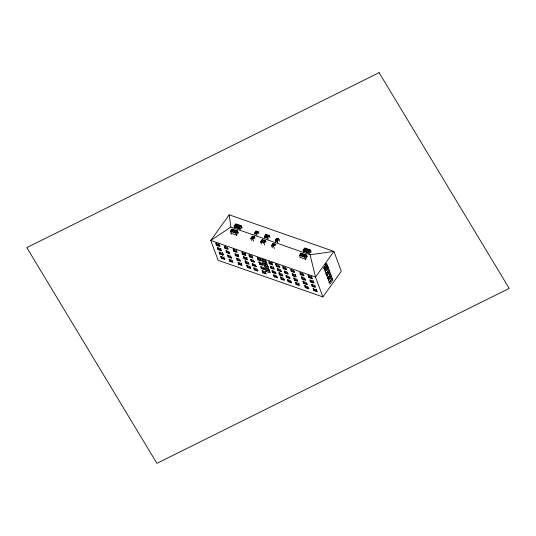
<?xml version="1.0" encoding="UTF-8"?>
<svg xmlns="http://www.w3.org/2000/svg" width="536" height="536" viewBox="0 0 536 536"><rect width="100%" height="100%" fill="white"/><g stroke="black" fill="none" stroke-linecap="round" stroke-linejoin="round"><path stroke-width="0.8" d="M237.937 232.034L236.651 235.157L231.143 233.234M229.2 214.809L210.775 240.456L218.159 260.302L322.88 296.911L341.305 271.263L333.921 251.418L229.2 214.809L230.882 227.07L310.083 254.754L333.921 251.418L315.503 277.065L322.88 296.911M216.805 244.805L220.068 245.944L219.7 246.453L216.437 245.314L216.805 244.805L216.055 242.795M219.7 246.453L218.956 244.443L219.318 243.934M217.315 247.652L217.676 247.15L218.42 249.16L221.683 250.299L221.321 250.808L218.058 249.662L217.315 247.652L220.571 248.798L221.321 250.808M231.505 234.212L230.393 231.23L232.008 228.979L237.515 230.909L238.353 233.147M234.654 227.559L234.105 226.065L235.713 223.82L241.227 225.75L242.058 227.981M231.05 231.016L232.155 229.475L236.865 231.123L235.76 232.664L231.05 231.016L231.438 232.068L232.544 230.534L232.155 229.475M235.86 224.316L234.755 225.85L239.465 227.499L240.57 225.964L235.86 224.316L236.255 225.368L240.182 226.741M218.058 249.662L218.42 249.16M235.518 226.393L236.255 225.368M220.571 248.798L220.939 248.289M222.949 255.19L222.206 253.18L222.567 252.677L223.318 254.687L222.949 255.19L219.693 254.051L220.055 253.541L219.559 252.201M224.899 248.269L224.155 246.259L227.418 247.398L228.162 249.408L224.899 248.269L225.267 247.759L224.772 246.419M236.738 235.391L235.907 233.153L237.515 230.909M240.168 229.482L239.612 227.994L241.227 225.75M221.629 257.783L224.892 258.921L224.53 259.431L221.268 258.292L221.629 257.783L221.134 256.442M226.52 252.624L225.777 250.614L229.033 251.753L229.783 253.763L226.52 252.624L226.889 252.114L226.386 250.774M224.53 259.431L223.78 257.421L224.142 256.911M233.147 249.401L236.41 250.54L237.153 252.55L233.897 251.411L233.147 249.401L233.508 248.892L234.259 250.902L236.865 251.813M231.78 257.642L231.411 258.151L228.155 257.012L228.517 256.503L228.021 255.163M233.897 251.411L234.259 250.902M236.41 250.54L236.771 250.037M229.73 261.246L228.979 259.236L232.242 260.375L232.993 262.385L229.73 261.246L230.091 260.737L229.596 259.397M235.512 255.766L234.768 253.756L238.024 254.895L238.775 256.905L235.512 255.766L235.88 255.257L235.378 253.917M238.024 254.895L238.393 254.386M251.659 240.604L250.828 238.373L252.436 236.121L254.453 236.825L255.009 238.319M255.089 234.701L254.533 233.207L256.148 230.962L258.158 231.666L258.995 233.904M252.329 236.53L251.223 238.064L252.945 238.667L254.051 237.133L252.329 236.53L252.724 237.582L253.87 237.984M256.034 231.364L254.935 232.905L256.657 233.508L257.762 231.967L256.034 231.364L256.429 232.423L257.582 232.825M251.987 238.607L252.724 237.582M255.692 233.448L256.429 232.423M237.147 260.154L236.396 258.144L239.659 259.283L240.409 261.293L237.147 260.154L237.508 259.645L237.013 258.305M253.669 241.307L252.838 239.076L254.453 236.825M257.099 235.405L256.55 233.91L258.158 231.666M242.513 254.426L241.763 252.416L245.026 253.555L245.769 255.565L242.513 254.426L242.875 253.917L242.131 251.907M245.026 253.555L245.388 253.046M243.384 256.771L246.647 257.91L247.391 259.92L244.128 258.774L243.384 256.771L243.746 256.262L244.496 258.272L247.103 259.183M238.721 264.389L237.971 262.379L241.234 263.518L241.984 265.528L238.721 264.389L239.083 263.88L238.587 262.54M244.128 258.774L244.496 258.272M241.234 263.518L241.602 263.015M246.647 257.91L247.009 257.401M245.012 261.153L248.275 262.298L249.026 264.302L245.763 263.163L245.012 261.153L245.381 260.65L246.125 262.66L248.738 263.571M249.542 256.878L248.791 254.875L252.054 256.014L252.804 258.024L249.542 256.878L249.903 256.375L249.408 255.036M261.441 244.027L260.61 241.79L262.225 239.545L265.474 240.677L266.03 242.172M264.871 238.118L264.315 236.631L265.93 234.379L269.179 235.518L270.01 237.756M262.205 239.981L261.099 241.522L263.88 242.493L264.985 240.952L262.205 239.981L262.6 241.033L265.374 242.004M265.91 234.822L264.804 236.356L267.585 237.327L268.69 235.793L265.91 234.822L266.305 235.874L268.389 236.604M245.763 263.163L246.125 262.66M261.863 242.058L262.6 241.033M265.568 236.899L266.305 235.874M246.587 265.394L249.85 266.533L250.6 268.543L247.337 267.404L246.587 265.394L246.955 264.885L247.699 266.895L250.312 267.806M264.69 245.16L263.859 242.929L265.474 240.677M268.121 239.257L267.565 237.763L269.179 235.518M251.163 261.233L250.413 259.223L253.675 260.362L254.419 262.372L251.163 261.233L251.525 260.724L251.029 259.39M247.337 267.404L247.699 266.895M249.85 266.533L250.218 266.024M257.3 257.843L260.563 258.982L261.307 260.992L258.05 259.853L257.3 257.843L257.662 257.334L258.412 259.344L261.019 260.262M253.16 265.112L256.416 266.251L256.054 266.76L252.791 265.622L253.16 265.112L252.657 263.772M258.05 259.853L258.412 259.344M260.563 258.982L260.925 258.479M258.921 262.198L262.184 263.337L262.928 265.347L259.665 264.208L258.921 262.198L259.283 261.689L260.034 263.699L262.64 264.61M272.355 247.84L271.524 245.602L273.139 243.357L275.156 244.061L275.705 245.555M275.785 241.937L275.229 240.443L276.844 238.198L278.861 238.902L279.692 241.14M273.032 243.766L271.926 245.3L273.648 245.903L274.754 244.362L273.032 243.766L273.42 244.818L274.573 245.22M276.737 238.6L275.631 240.141L277.353 240.744L278.459 239.203L276.737 238.6L277.125 239.659L278.278 240.061M257.997 270.492L257.628 271.002L254.365 269.856L254.734 269.353L254.232 268.013M272.683 245.843L273.42 244.818M276.388 240.684L277.125 239.659M259.665 264.208L260.034 263.699M274.372 248.543L273.541 246.312L275.156 244.061M277.802 242.641L277.246 241.146L278.861 238.902M262.184 263.337L262.546 262.828M261.3 268.596L260.55 266.586L263.812 267.725L264.563 269.735L261.3 268.596L261.662 268.087L261.166 266.747M262.124 270.821L265.387 271.96L266.137 273.97L262.875 272.831L262.124 270.821L262.493 270.318L263.236 272.322L265.849 273.239M262.875 272.831L263.236 272.322M269.307 263.792L268.563 261.782L271.826 262.921L272.569 264.931L269.307 263.792L269.675 263.283L269.179 261.943M271.826 262.921L272.188 262.412M265.387 271.96L265.755 271.457M270.928 268.147L270.184 266.137L273.44 267.276L274.191 269.286L270.928 268.147L271.296 267.638L270.794 266.298M273.44 267.276L273.809 266.767M275.611 264.248L275.98 263.739L276.723 265.749L279.986 266.888L279.625 267.397L276.362 266.258L275.611 264.248L278.874 265.387L279.625 267.397M276.362 266.258L276.723 265.749M276.187 273.166L275.819 273.675L272.563 272.529L272.925 272.027L272.429 270.687M277.233 268.603L277.601 268.094L278.345 270.104L281.608 271.243L281.239 271.752L277.983 270.606L277.233 268.603L280.495 269.742L281.239 271.752M277.983 270.606L278.345 270.104M274.137 276.77L273.387 274.76L276.65 275.899L277.4 277.909L274.137 276.77L274.499 276.261L274.003 274.921M278.867 272.985L282.124 274.13L282.874 276.134L279.611 274.995L278.867 272.985L279.229 272.482L279.98 274.492L282.586 275.404M283.283 268.677L282.532 266.667L285.795 267.806L286.546 269.816L283.283 268.677L283.645 268.168L283.149 266.828M279.611 274.995L279.98 274.492M280.442 277.226L283.705 278.365L284.449 280.375L281.186 279.236L280.442 277.226L280.804 276.717L281.554 278.727L284.16 279.638M284.904 273.032L284.154 271.022L287.417 272.161L288.16 274.171L284.904 273.032L285.266 272.523L284.77 271.183M281.186 279.236L281.554 278.727M300.274 257.602L299.443 255.364L301.058 253.119L306.565 255.042L307.121 256.53M303.704 251.692L303.148 250.205L304.763 247.954L310.27 249.883L311.101 252.114M301.199 253.608L300.093 255.149L304.803 256.798L305.909 255.257L301.199 253.608L301.594 254.667L305.52 256.041M304.904 248.449L303.805 249.99L308.515 251.632L309.62 250.098L304.904 248.449L305.299 249.501L309.225 250.875M300.857 255.692L301.594 254.667M304.562 250.526L305.299 249.501M286.894 276.911L290.157 278.05L289.795 278.553L286.532 277.413L286.894 276.911L286.398 275.571M291.283 271.471L290.532 269.461L293.795 270.6L294.545 272.61L291.283 271.471L291.644 270.961L291.149 269.621M305.781 259.525L304.95 257.287L306.565 255.042M309.212 253.615L308.656 252.128L310.27 249.883M291.731 282.284L291.37 282.794L288.107 281.655L288.475 281.145L287.973 279.805M292.904 275.826L292.154 273.816L295.416 274.955L296.16 276.965L292.904 275.826L293.266 275.316L292.515 273.306M295.416 274.955L295.778 274.445M293.788 278.204L297.045 279.343L297.795 281.353L294.532 280.214L293.788 278.204L294.15 277.695L294.901 279.705L297.507 280.616M294.532 280.214L294.901 279.705M304.1 275.316L303.731 275.826L300.475 274.68L300.837 274.177L300.341 272.837M296.106 284.449L295.363 282.439L298.626 283.578L299.369 285.588L296.106 284.449L296.475 283.939L295.725 281.929M298.626 283.578L298.988 283.068M302.458 278.526L305.714 279.671L305.353 280.174L302.09 279.035L302.458 278.526L301.708 276.522M302.974 281.413L303.343 280.904L304.086 282.914L307.349 284.053L306.987 284.562L303.724 283.423L302.974 281.413L306.237 282.552L306.987 284.562M308.14 275.618L311.403 276.757L312.153 278.767L308.89 277.628L308.14 275.618L308.508 275.109L309.252 277.119L312.515 278.258M303.724 283.423L304.086 282.914M308.89 277.628L309.252 277.119M311.403 276.757L311.771 276.248M305.661 287.155L308.924 288.294L308.562 288.804L305.299 287.658L305.661 287.155L304.917 285.145M310.512 281.976L309.761 279.973L313.024 281.112L313.774 283.122L310.512 281.976L310.873 281.474L310.377 280.134M313.024 281.112L313.386 280.603M323.61 268.402L325.995 265.086M312.14 286.365L311.396 284.355L314.659 285.5L315.403 287.504L312.14 286.365L312.508 285.862L312.006 284.522M324.153 269.869L326.538 266.553L325.513 263.799M324.608 269.581L327.469 265.601M325.305 269.079L326.263 267.745M314.659 285.5L315.021 284.991M325.158 271.055L328.019 267.069M325.352 271.585L328.213 267.598M313.714 290.606L312.97 288.596L316.233 289.735L316.977 291.745L313.714 290.606L314.083 290.097L313.58 288.757M325.761 274.191L328.146 270.874L327.302 268.596M326.216 273.903L329.077 269.923M326.437 274.064L327.871 272.067M316.233 289.735L316.595 289.226M326.759 275.37L329.627 271.39M326.96 275.906L329.821 271.92M327.382 278.546L329.767 275.229L328.916 272.931M327.838 278.258L330.699 274.271M328.059 278.419L329.486 276.422M328.38 279.725L331.241 275.745M328.581 280.261L331.442 276.275M328.957 282.787L331.342 279.464L330.518 277.239M329.412 282.499L332.273 278.512M241.937 227.666L240.001 229.033L234.487 227.103M310.987 251.799L309.044 253.166L303.537 251.243M230.882 227.07L210.775 240.456L315.503 277.065L310.083 254.754M234.105 226.065L239.612 227.994M254.533 233.207L256.55 233.91M264.315 236.631L267.565 237.763M275.229 240.443L277.246 241.146M303.148 250.205L308.656 252.128M235.15 226.909L239.076 228.282M265.896 237.656L267.98 238.386M276.596 241.394L277.749 241.796M304.193 251.042L308.12 252.416M232.43 230.105L236.363 231.485M301.473 254.238L306.981 256.168L305.694 259.29L300.187 257.367M232.544 230.534L236.47 231.9M230.393 231.23L235.907 233.153M250.828 238.373L252.838 239.076M260.61 241.79L263.859 242.929M271.524 245.602L273.541 246.312M299.443 255.364L304.95 257.287M218.956 244.443L215.693 243.304L216.437 245.314M225.267 247.759L227.874 248.671M242.875 253.917L245.488 254.828M249.903 256.375L252.516 257.287M269.675 263.283L272.281 264.194M283.645 268.168L286.257 269.079M291.644 270.961L294.257 271.873M300.837 274.177L303.443 275.089M266.392 262.211L264.047 261.394L263.276 259.31M262.56 261.226L266.459 262.593M226.889 252.114L229.495 253.025M235.88 255.257L238.487 256.168M251.525 260.724L254.131 261.642M271.296 267.638L273.903 268.549M285.266 272.523L287.872 273.434M293.266 275.316L295.872 276.228M310.873 281.474L314.136 282.613M268.02 266.6L265.682 265.782L264.905 263.699M264.194 265.615L268.094 266.975M222.206 253.18L218.943 252.041L219.693 254.051M220.055 253.541L223.318 254.687M228.517 256.503L231.13 257.414M237.508 259.645L240.121 260.556M261.662 268.087L264.275 268.998M272.925 272.027L275.538 272.938M312.508 285.862L315.114 286.773M269.662 271.015L267.323 270.198L266.553 268.121M265.836 270.037L269.735 271.397M223.78 257.421L220.517 256.282L221.268 258.292M230.091 260.737L232.704 261.648M239.083 263.88L241.696 264.791M254.734 269.353L257.34 270.265M274.499 276.261L277.112 277.172M288.475 281.145L291.082 282.057M296.475 283.939L299.081 284.851M314.083 290.097L317.346 291.236M303.731 275.826L302.987 273.816L299.725 272.677L300.475 274.68M305.353 280.174L304.602 278.171L301.346 277.025L302.09 279.035M308.562 288.804L307.811 286.794L304.549 285.655L305.299 287.658M289.795 278.553L289.045 276.549L285.788 275.404L286.532 277.413M291.37 282.794L290.619 280.784L287.363 279.645L288.107 281.655M275.819 273.675L275.075 271.665L271.812 270.519L272.563 272.529M254.051 237.133L254.446 238.185M256.054 266.76L255.304 264.75L252.047 263.612L252.791 265.622M257.628 271.002L256.885 268.992L253.622 267.853L254.365 269.856M231.411 258.151L230.668 256.141L227.405 255.002L228.155 257.012M326.752 263.672L323.891 267.652L329.955 283.966L332.816 279.98L326.752 263.672M379.099 72.655L26.8 247.612L156.914 463.345L509.2 288.395L379.099 72.655M265.722 260.596L261.816 259.236L263.109 262.7L267.008 264.067L265.722 260.596M267.35 264.985L263.451 263.625L264.737 267.089L268.643 268.449L267.35 264.985M268.998 269.407L265.092 268.04L266.385 271.511L270.285 272.871L268.998 269.407"/></g></svg>
